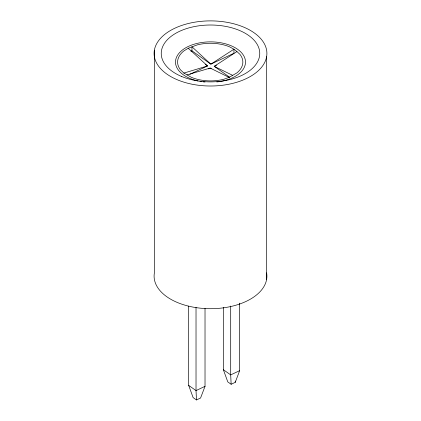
<?xml version="1.0" encoding="UTF-8"?>
<svg xmlns="http://www.w3.org/2000/svg" width="421" height="421" viewBox="0 0 421 421"><rect width="100%" height="100%" fill="white"/><g stroke="black" fill="none" stroke-linecap="round" stroke-linejoin="round"><path stroke-width="0.63" d="M223.372 307.435L223.372 369.717L227.777 381.889L231.14 384.268L235.255 382.326L239.66 370.659L239.66 303.136M205.022 308.361L205.022 386.336L200.57 398.013L196.47 399.95L193.118 397.582L188.666 385.389L188.666 306.104M236.944 51.562L233.944 49.215L229.524 46.815A32.57 18.803 0 0 0 197.117 44.931L188.234 48.257L183.793 50.983A32.901 18.998 0 0 0 180.504 69.881L183.919 73.065L191.455 77.359A32.606 18.824 0 0 0 223.898 79.237L229.092 77.38L236.755 72.986A32.349 18.677 0 0 0 239.991 54.404L236.944 51.562L214.21 66.334L229.608 77.211M189.829 74.317L207.564 65.95L188.234 48.257M208.384 68.891L210.163 68.055L229.092 77.38M216.541 65.234L214.21 66.334L232.792 75.417M205.022 386.336L196.023 390.583L188.666 385.389M239.66 370.659L230.697 374.89L223.372 369.717M190.897 51.241L191.96 50.82L210.842 64.155L233.944 53.257L233.944 49.215L210.842 64.155L191.96 46.778L191.96 50.82M183.919 73.065L207.564 65.95L205.416 64.434M187.003 74.938L210.163 68.055L211.216 68.797M231.14 384.268L230.697 374.89L230.697 306.051M196.47 399.95L196.023 390.583L196.023 307.367M266.614 56.703A56.398 32.559 0 0 1 177.557 79.879A56.398 32.559 0 0 1 187.324 23.76A56.398 32.559 0 0 1 266.614 56.703L266.614 279.397M235.255 381.068L235.255 382.326M154.386 50.194L154.386 272.887A56.398 32.559 0 0 0 210.537 308.704A56.398 32.559 0 0 0 266.609 272.84M198.102 80.979A35.006 20.213 0 0 1 183.835 48.983A35.006 20.213 0 0 1 240.828 51.983A35.006 20.213 0 0 1 216.773 81.958M205.064 82.042A35.006 20.213 0 0 1 203.127 81.832M201.843 81.658A35.006 20.213 0 0 1 199.949 81.348M181.735 76.527A49.252 28.433 0 0 0 259.504 56.293A49.252 28.433 0 0 0 190.26 27.523A49.252 28.433 0 0 0 181.735 76.527"/></g></svg>
